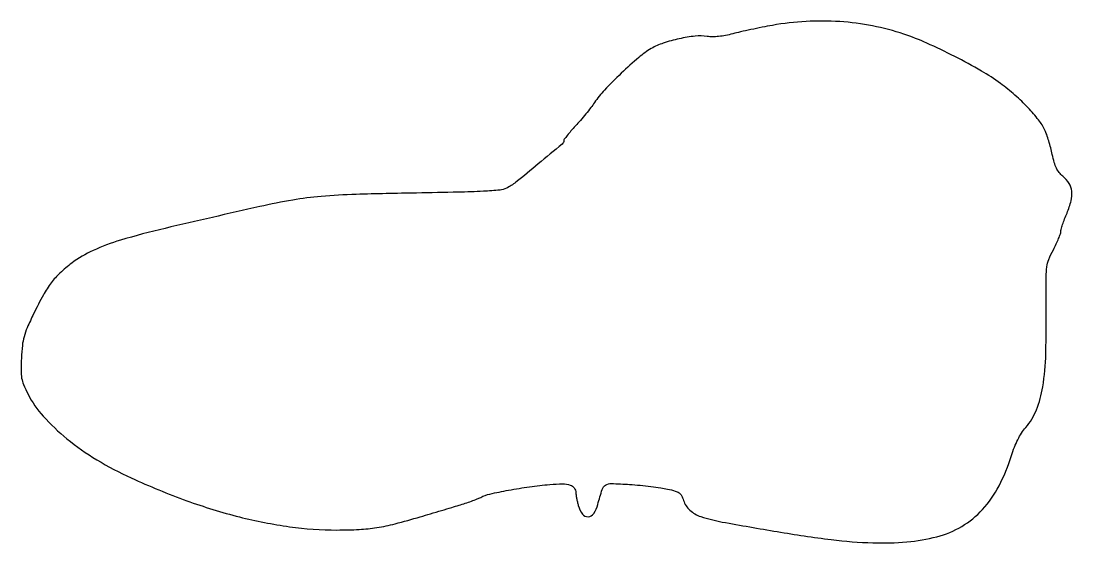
# Model space of a CAD drawing. Extents: x 0 to 436, y 0 to 217.
import ezdxf

# ---------------------------------------------------------------- set-up
doc = ezdxf.new("R2010")
doc.units = 0

msp = doc.modelspace()

# ---------------------------------------------------------------- linework, layer by layer
msp.add_lwpolyline([(311.5, 215.04306, 0.004504), (307.198318, 214.231579, 0.003514), (302.53969, 213.275156, 0.003553), (298.21286, 212.322922, 0.00864), (295.03937, 211.54292, -0.017805), (292.044926, 210.864866, -0.021341), (289.185083, 210.449014, -0.023366), (286.594467, 210.30639, -0.039301), (284.423086, 210.459263, 0.064318), (279.464897, 210.56038, 0.026668), (272.836134, 209.481166, 0.026788), (266.226133, 207.664043, 0.05211), (261.248332, 205.40538, 0.044834), (256.095486, 201.729053, 0.012874), (248.818453, 195.150156, 0.013064), (241.856742, 188.167088, 0.040914), (237.712762, 183, -0.01499), (236.205577, 180.907251, -0.007098), (234.14492, 178.297272, -0.007028), (231.910148, 175.625544, -0.009871), (229.836243, 173.309861, 0.00821), (227.983302, 171.25468, 0.011885), (226.420646, 169.374787, 0.007627), (225.186911, 167.766899, 0.161182), (225, 167.202148, -0.221437), (224.360054, 165.828018, -0.001623), (214.450176, 157.550785, -0.004568), (205.144454, 149.971785, -0.052952), (201.187744, 147.443773, -0.094452), (198.566267, 146.70584, -0.008415), (191.699058, 146.229731, -0.007268), (181.277195, 145.835016, -0.001738), (163.95206, 145.491172, 0.003138), (138.904634, 144.923926, 0.014381), (124.387476, 144.085663, 0.020931), (112.666995, 142.573666, 0.012831), (99, 139.862733, 0.002096), (59.723987, 130.845837, 0.015638), (41.237545, 125.905614, 0.033621), (29.920836, 121.65083, 0.054493), (21.091361, 116.40943, 0.026124), (16.167351, 112.288578, 0.044118), (12.566252, 108.293254, 0.036402), (9.291823, 103.213798, 0.012376), (5.272237, 95.399215, 0.009277), (2.610545, 89.622587, 0.035697), (1.285901, 85.899851, 0.040831), (0.59366, 82.278462, 0.014872), (0.18884, 77.066581, 0.009848), (0.039417, 71.746373, 0.047751), (0.301728, 68.740529, 0.055281), (1.115257, 66.043183, 0.016027), (2.951238, 62.096596, 0.066973), (9.269365, 52.885655, 0.038283), (19.068257, 43.585393, 0.034606), (31.481126, 34.843424, 0.028896), (45.736325, 27.301592, 0.019824), (68.719503, 17.8756, 0.025402), (90.569731, 11.145979, 0.027562), (111.320786, 7.093411, 0.033898), (131, 5.713859, 0.01345), (140.216509, 5.94138, 0.026456), (147.505564, 6.705723, 0.024043), (155.107001, 8.289831, 0.009242), (165.5, 11.188723, -0.000138), (169.775061, 12.465486, -0.000112), (174.352333, 13.830014, -0.000113), (178.566879, 15.084343, -0.000297), (181.593048, 15.982285, 0.008137), (184.138999, 16.781375, 0.007315), (186.75018, 17.690478, 0.007352), (189.068436, 18.574648, 0.022815), (190.593048, 19.264093, -0.06159), (194.385343, 20.63675, -0.009968), (202.081808, 22.231626, -0.011419), (210.832988, 23.657887, -0.013173), (219.233176, 24.60587, -0.019307), (224.517981, 24.856676, -0.080457), (227.659523, 24.376238, -0.160224), (229.353521, 23.140933, -0.156138), (230.005577, 21.127555, 0.03701), (230.072474, 20.265115, 0.009854), (230.307365, 18.905758, 0.009937), (230.636556, 17.366481, 0.010092), (231.025109, 15.849493, 0.088011), (232.712309, 12.325261, 0.258308), (235.060347, 11.21076, 0.237532), (237.41619, 12.587359, 0.078682), (239.091329, 16.353482, -0.012888), (240.918208, 22.537559, -0.176516), (242.33622, 24.355423, -0.148985), (244.684794, 24.988038, -0.008408), (252.294361, 24.611104, -0.00738), (256.604955, 24.260881, -0.006382), (261.117718, 23.768894, -0.006435), (265.196257, 23.218134, -0.018564), (268, 22.695705, -0.01523), (271.200777, 21.872264, -0.083943), (272.798879, 21.100778, -0.117487), (273.791237, 19.968525, -0.042867), (274.627, 17.992117, 0.131166), (277.254172, 13.940119, 0.103555), (281.784315, 11.295828, 0.035642), (290.637, 9.028497, 0.00312), (313.479741, 5.031238, 0.010521), (335.885706, 1.737511, 0.023248), (353.114077, 0.383533, 0.029905), (367.200211, 0.775946, 0.041113), (379.680478, 2.915997, 0.07169), (389.949338, 7.198873, 0.072731), (398.534307, 14.190745, 0.065873), (405.3937, 23.993413, 0.044964), (410.559141, 36.590704, -0.01926), (411.771962, 40.043625, -0.023191), (413.182814, 43.180361, -0.025105), (414.753378, 45.928203, -0.034639), (416.446985, 48.209098, 0.082566), (420.876842, 55.5461, 0.054471), (423.506969, 65.064513, 0.033689), (424.796993, 78.835242, 0.009105), (424.969011, 100.76297, -0.003252), (424.930426, 110.757653, -0.033746), (425.218406, 114.858485, -0.062005), (426.041743, 117.935815, -0.023652), (427.905408, 121.972006, 0.009943), (429.090381, 124.363828, 0.012393), (430.090963, 126.632925, 0.010695), (430.837044, 128.561428, 0.087157), (431, 129.489169, -0.072041), (431.135733, 130.426332, -0.008907), (431.758136, 132.400007, -0.010369), (432.592639, 134.729211, -0.008405), (433.58089, 137.192185, 0.037392), (435.290753, 142.289677, 0.090287), (435.563085, 146.241488, 0.111916), (434.430234, 149.504234, 0.078712), (431.875836, 152.451023, -0.047413), (430.30426, 154.050705, -0.057053), (429.171172, 155.827074, -0.04474), (428.287825, 158.142959, -0.017182), (427.466258, 161.491284, 0.012044), (426.824304, 164.228806, 0.010035), (426.014251, 167.105349, 0.010166), (425.16614, 169.709014, 0.026966), (424.423808, 171.51932, 0.05464), (421.772574, 175.821956, 0.024569), (417.438369, 180.859008, 0.022741), (412.013025, 186.074256, 0.020419), (405.94391, 190.975592, 0.029258), (398.111853, 196.107118, 0.012235), (387.016598, 202.126063, 0.012317), (375.452114, 207.683127, 0.024535), (366, 211.39563, 0.033535), (353.020937, 214.82268, 0.03108), (339.365552, 216.593592, 0.030647), (325.401254, 216.671107, 0.03044)], format="xyb", close=True)

doc.saveas('drawing.dxf')
